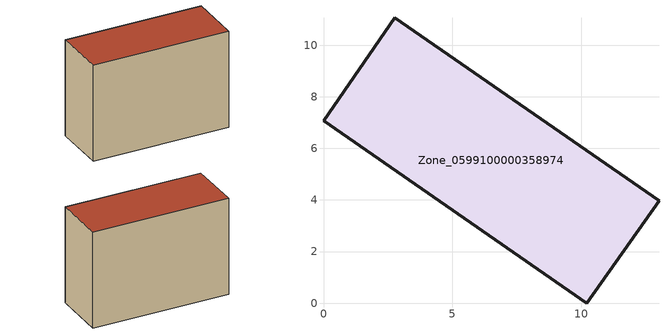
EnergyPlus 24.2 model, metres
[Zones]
Zone_0599100000358974
 floor ground (C_G): 13.01,3.98 10.2,0 0,7.07 2.76,11.06 z3.67
 wall outside (C_F): 10.2,0 13.01,3.98 2.76,11.06 0,7.07 10.2,0 z3.67:12.49
 roof outside (C_R): 2.76,11.06 0,7.07 10.2,0 13.01,3.98 z12.49
[BUILDING]
Pand.0599100000358974: North Axis=0; Terrain=City; Loads Convergence Tolerance Value=0.04; Temperature Convergence Tolerance Value=0.4; Solar Distribution=FullExterior; Maximum Number of Warmup Days=25; Minimum Number of Warmup Days=1
[Site:Location]
Rotterdam.The.Hague.AP_ZH_NLD Design_Conditions: Latitude=51.96; Longitude=4.45; Time Zone=1; Elevation=-4.5
[SITE:GROUNDTEMPERATURE:BUILDINGSURFACE]
18, 18, 18, 18, 18, 18, 18, 18, 18, 18, 18, 18
[MATERIAL] Thermal Absorptance=0.9; Solar Absorptance=0.7; Visible Absorptance=0.7
Name | Roughness | Thickness | Conductivity | Density | Specific Heat
G.TI.1992-2005 | MediumSmooth | 0.15 | 0.06 | 540 | 1210
F.TI.1992-2005 | Rough | 0.3 | 0.12 | 1920 | 840
R.TI.1992-2005 | MediumRough | 0.2 | 0.08 | 1500 | 1000
[CONSTRUCTION]
C_G: G.TI.1992-2005
C_F: F.TI.1992-2005
C_R: R.TI.1992-2005
[ZONE]
Zone_0599100000358974: Type=1; Multiplier=1; Ceiling Height=Autocalculate; Volume=Autocalculate; Floor Area=autocalculate; Part of Total Floor Area=Yes
[ZONEINFILTRATION:DESIGNFLOWRATE]
Infil_Zone_0599100000358974: Zone or ZoneList or Space or SpaceList=Zone_0599100000358974; Schedule=AlwaysOn; Design Flow Rate Calculation Method=Flow/Area; Flow Rate per Floor Area=0.0015; Constant Term Coefficient=1; Temperature Term Coefficient=0; Velocity Term Coefficient=0; Velocity Squared Term Coefficient=0
[HVACTEMPLATE:ZONE:IDEALLOADSAIRSYSTEM]
Zone_0599100000358974: Maximum Heating Supply Air Temperature=50; Minimum Cooling Supply Air Temperature=13; Maximum Heating Supply Air Humidity Ratio=0.0156; Minimum Cooling Supply Air Humidity Ratio=0.0077; Heating Limit=NoLimit; Cooling Limit=NoLimit; Dehumidification Control Type=ConstantSensibleHeatRatio; Cooling Sensible Heat Ratio=0.7; Dehumidification Setpoint=60; Humidification Control Type=None; Humidification Setpoint=30; Outdoor Air Method=None; Outdoor Air Flow Rate per Person=0.00944; Outdoor Air Flow Rate per Zone Floor Area=0; Outdoor Air Flow Rate per Zone=0; Demand Controlled Ventilation Type=None; Outdoor Air Economizer Type=NoEconomizer; Heat Recovery Type=None; Sensible Heat Recovery Effectiveness=0.7; Latent Heat Recovery Effectiveness=0.65
[ZONECONTROL:THERMOSTAT]
ThermostatControl_Zone_0599100000358974: Zone or ZoneList=Zone_0599100000358974; Control Type Schedule=DualSetpointControlType; Control 1=Thermostat_Zone_0599100000358974; Temperature Difference Between Cutout And Setpoint=0
[THERMOSTATSETPOINT:DUALSETPOINT]
Thermostat_Zone_0599100000358974: Heating Setpoint Temperature Schedule=HeatingSetpoint_Zone_0599100000358974; Cooling Setpoint Temperature Schedule=CoolingSetpoint_Zone_0599100000358974
[SCHEDULE:COMPACT]
HeatingSetpoint_Zone_0599100000358974: Through: 12/31, For: AllDays, Until: 24:00, 21
CoolingSetpoint_Zone_0599100000358974: Through: 12/31, For: AllDays, Until: 24:00, 24
DualSetpointControlType: Through: 12/31, For: AllDays, Until: 24:00, 4
AlwaysOn: Through: 12/31, For: AllDays, Until: 24:00, 1
